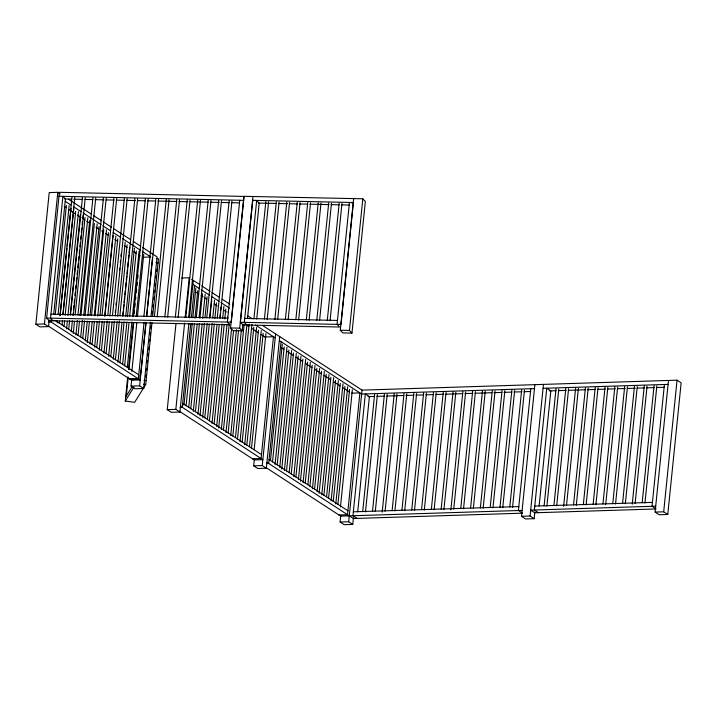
<?xml version="1.0" encoding="UTF-8"?>
<svg xmlns="http://www.w3.org/2000/svg" width="717" height="717" viewBox="0 0 717 717"><rect width="100%" height="100%" fill="white"/><g stroke="black" fill="none" stroke-linecap="round" stroke-linejoin="round"><path stroke-width="1.08" d="M49.195 319.97L48.514 326.611L39.937 326.88L35.85 324.227L49.222 192.595L57.799 192.317L60.255 193.913M48.514 326.611L44.427 323.95L57.799 192.317M46.614 318.052L59.386 192.317L244.058 196.422L231.286 322.157L46.614 318.052L49.114 320.714L140.093 379.947L145.945 322.363M51.095 319.639L50.871 321.852L48.72 321.924M53.721 314.163L65.417 198.994L62.917 196.333L50.54 318.142L53.049 320.804M55.254 314.754L66.367 205.313M57.235 322.811L57.459 320.598M58.131 313.965L69.137 205.627M59.968 315.614L71.987 197.327M59.359 323.322L59.583 321.108M60.147 315.579L63.401 283.52M63.625 281.306L66.995 248.145M67.219 245.931L68.456 233.769M68.68 231.564L71.037 208.342M62.863 314.772L74.765 197.587M62.02 324.747L62.469 320.32M63.033 314.79L73.806 208.665M64.028 326.352L64.593 320.831M65.157 315.301L75.706 211.381M66.582 328.888L67.362 321.144M67.927 315.623L78.485 211.703M68.707 329.39L69.603 320.553M70.167 315.023L80.385 214.419M70.562 314.745L82.464 197.56M71.252 331.926L72.372 320.866M72.937 315.337L73.161 313.132M73.492 309.816L73.95 305.388M74.174 303.183L74.505 299.867M74.953 295.44L75.294 292.124M75.626 288.808L75.966 285.491M76.414 281.073L76.755 277.757M77.086 274.441L77.427 271.125M77.768 267.808L78.216 263.381M78.547 260.065L78.888 256.749M79.22 253.433L79.56 250.116M79.901 246.8L80.349 242.382M80.68 239.066L81.021 235.75M81.353 232.433L81.81 228.006M82.141 224.69L82.482 221.374M82.814 218.058L83.154 214.742M73.34 315.005L85.242 197.82M73.259 333.539L74.496 321.377M75.168 314.745L85.054 217.457M75.921 334.964L77.382 320.589M77.947 315.059L87.824 217.78M78.045 335.466L79.506 321.099M80.071 315.57L89.724 220.495M81.039 314.978L92.941 197.793M80.707 336.891L82.392 320.311M83.817 315.238L95.719 198.053M82.715 338.505L84.516 320.813M85.081 315.292L94.402 223.534M85.269 341.032L87.286 321.135M87.85 315.605L97.171 223.856M87.277 342.645L89.41 321.646M90.082 315.014L99.071 226.572M91.516 315.211L103.418 198.026M89.939 344.07L92.179 321.96M94.294 315.471L106.197 198.286M92.063 344.581L94.42 321.359M94.985 315.838L103.741 229.61M94.608 347.109L97.189 321.682M97.754 316.152L106.51 229.924M96.732 347.62L99.43 321.082M99.995 315.561L108.41 232.649M101.993 315.444L113.895 198.259M99.278 350.147L102.199 321.404M104.781 315.704L116.683 198.519M101.411 350.649L104.324 321.906M104.888 316.385L113.089 235.678M103.956 353.185L107.209 321.126M107.774 315.597L115.858 236.001M106.08 353.687L109.334 321.628M109.898 316.107L117.758 238.716M112.47 315.677L124.382 198.492M108.626 356.224L112.103 321.951M110.75 356.725L114.344 321.35M115.24 312.504L115.464 310.3M116.029 304.77L116.253 302.556M119.506 270.497L119.73 268.292M120.295 262.763L120.519 260.549M120.967 256.13L121.191 253.917M115.258 315.937L127.16 198.752M113.295 359.262L117.113 321.673M117.678 316.143L125.197 242.077M115.419 359.764L119.354 321.073M119.909 315.543L127.097 244.793M117.964 362.3L122.007 322.498M122.688 315.865L123.136 311.447M123.36 309.233L123.808 304.815M124.032 302.601L124.597 297.071M124.821 294.857L125.269 290.439M125.493 288.225L126.049 282.704M126.282 280.49L126.73 276.072M126.954 273.858L127.402 269.431M127.626 267.226L128.191 261.696M128.415 259.482L128.863 255.064M129.087 252.85L129.643 247.329M122.957 315.91L134.859 198.726M119.972 362.802L124.122 321.906M125.735 316.17L137.637 198.985M122.625 364.236L126.891 322.22M127.456 316.699L134.42 248.154M124.641 365.84L129.024 322.731M129.696 316.098L136.32 250.869M127.303 367.265L131.901 321.942M132.466 316.412L139.089 251.192M133.434 316.143L145.336 198.959M151.968 322.767L145.703 384.527L134.662 402.309L125.269 401.027L127.698 377.088M128.486 369.3L133.237 322.596M134.142 313.696L134.473 310.362M134.814 307.028L135.155 303.685M135.603 299.24L135.836 297.017M136.284 292.572L136.624 289.229M136.965 285.895L137.305 282.561M137.736 278.241L138.04 275.292M126.291 396.098L128.209 377.187M129.006 369.407L133.747 322.695M136.212 316.403L148.114 199.218M131.856 371.415L136.804 322.767M137.476 316.134L143.758 254.23M150.445 322.13L143.705 388.497L135.128 388.766L131.041 386.105L131.713 379.472M143.911 316.376L155.813 199.192M144.072 322.336L138.336 378.809L129.759 379.078M146.618 315.722L149.315 289.148M149.539 286.934L151.448 268.104M151.681 265.89L152.461 258.138M143.705 388.497L139.618 385.836L146.026 322.784M146.689 316.636L158.591 199.451M151.009 316.591L157.077 256.865L142.656 247.49M145.927 377.151L146.151 374.928M146.6 370.483L146.833 368.26M147.397 362.694L147.621 360.472M148.069 356.026L148.294 353.804M148.751 349.349L148.975 347.127M149.539 341.57L149.763 339.347M150.22 334.893L150.445 332.67M150.893 328.225L151.126 326.002M152.363 313.768L152.587 311.545M153.044 307.091L153.268 304.868M153.832 299.312L154.056 297.089M154.513 292.635L154.738 290.412M155.186 285.966L155.41 283.744M155.974 278.178L156.207 275.955M156.656 271.51L156.88 269.287M152.649 316.098L158.475 258.792L156.387 258.505M154.388 316.609L166.29 199.425M157.166 316.869L169.069 199.685M164.865 316.842L176.767 199.658M167.644 317.102L179.546 199.918M175.342 317.075L187.245 199.891M188.903 323.546L179.913 412.033L171.327 412.302L167.24 409.649L176.006 323.367M178.121 317.335L190.023 200.151M179.913 412.033L175.826 409.38L184.592 323.098M185.147 317.568L189.198 277.748L181.688 277.981M185.82 317.308L197.722 200.124M188.598 317.568L200.5 200.384M189.458 318.007L193.285 280.401M190.695 324.227L182.261 407.283L180.119 407.346M191.376 317.586L194.639 285.474M183.955 405.195L192.264 323.394M192.828 317.864L195.858 288.019M186.079 405.705L194.388 323.896M194.952 318.366L197.758 290.735M196.297 317.541L208.199 200.357M188.741 407.131L197.166 324.218M199.084 317.801L210.986 200.617M190.758 408.744L199.398 323.618M199.962 318.088L202.436 293.773M193.303 411.271L202.167 323.941M202.732 318.411L205.205 294.087M195.427 411.782L204.408 323.34M204.972 317.81L207.105 296.811M206.774 317.774L218.685 200.59M197.973 414.309L207.177 323.663M209.561 318.034L221.463 200.85M199.989 415.923L209.301 324.165M209.982 317.532L211.775 299.84M202.642 417.348L212.187 323.376M212.752 317.855L214.544 300.163M204.766 417.85L214.311 323.887M214.876 318.357L216.444 302.879M217.26 318.007L229.162 200.823M207.428 419.275L217.081 324.209M209.445 420.888L219.214 324.711M219.994 316.977L220.334 313.661M220.675 310.344L221.006 307.028M220.038 318.267L231.941 201.083M211.99 423.424L222.091 323.923M222.655 318.402L223.892 306.24M214.114 423.926L224.215 324.434M224.78 318.904L225.792 308.955M216.659 426.463L226.993 324.756M227.549 319.226L227.773 317.013M228.221 312.594L228.562 309.278M239.738 200.267L227.361 322.076L229.861 324.738L49.114 320.714M218.676 428.067L229.225 324.156M242.902 324.183L242.229 330.824L233.061 330.627L230.542 327.956L243.914 196.324L362.82 198.788L365.338 201.459L351.966 333.091L342.807 332.885L340.279 330.223L353.651 198.591M221.329 429.492L231.546 328.897M223.453 430.003L233.563 330.51M225.998 432.53L236.449 329.721M228.131 433.041L238.573 330.232M242.229 330.824L239.711 328.162L252.967 196.404M240.374 322.265L340.996 324.451L353.364 202.642L349.439 202.553L337.071 324.362L339.589 327.024L242.893 324.926L240.374 322.265L252.751 200.455L256.677 200.536L259.195 203.207L247.499 318.366M230.677 435.569L241.342 330.546M232.801 436.079L244.138 324.425M256.677 200.536L244.309 322.345L246.827 325.007M235.463 437.504L246.908 324.738M237.47 439.118L249.149 324.147M240.016 441.645L251.918 324.46M253.926 318.823L265.837 201.638M242.14 442.147L253.818 327.176M256.713 319.083L268.615 201.898M244.694 444.683L256.596 327.499M246.818 445.185L258.496 330.214M249.471 446.61L261.266 330.537M264.412 319.056L276.314 201.871M251.488 448.224L263.166 333.253M267.19 319.316L279.092 202.131M254.15 449.649L265.935 333.575M279.711 336.596L266.339 468.228L257.762 468.497L253.675 465.835L254.347 459.203M274.889 319.289L286.791 202.104M266.339 468.228L262.252 465.566L275.624 333.934M277.667 319.549L289.569 202.364M281.064 341.659L268.687 463.469L266.545 463.541M270.497 460.278L282.292 344.205M285.366 319.522L297.268 202.337M272.514 461.891L284.192 346.92M288.144 319.782L300.047 202.597M275.059 464.428L286.961 347.243M277.183 464.93L288.861 349.959M279.729 467.466L291.631 350.281M295.843 319.755L307.745 202.57M281.745 469.07L293.531 352.997M298.622 320.015L310.524 202.83M284.398 470.495L296.3 353.32M286.522 471.006L298.2 356.035M289.184 472.431L300.979 356.358M306.32 319.988L318.223 202.803M291.201 474.045L302.879 359.074M309.099 320.248L321.001 203.063M293.746 476.572L305.648 359.387M295.87 477.083L307.548 362.112M298.415 479.61L310.318 362.426M300.432 481.224L312.218 365.15M316.797 320.221L328.7 203.036M303.085 482.649L314.987 365.464M319.576 320.481L331.478 203.296M305.209 483.15L316.887 368.18M307.871 484.575L319.665 368.502M309.887 486.189L321.566 371.218M327.275 320.454L339.177 203.27M312.433 488.725L324.335 371.54M330.053 320.714L341.955 203.529M314.557 489.227L326.235 374.256M317.102 491.763L329.004 374.579M319.119 493.368L330.904 377.294M321.772 494.793L333.674 377.617M323.896 495.304L335.574 380.333M326.558 496.729L338.352 380.655M328.574 498.342L340.252 383.371M331.12 500.869L343.022 383.694M351.966 333.091L349.448 330.42L362.82 198.788M333.244 501.38L344.922 386.409M335.789 503.908L347.691 386.723M337.913 504.418L349.591 389.448M340.458 506.946L352.361 389.761M353.445 517.773L352.764 524.414L344.187 524.683L340.1 522.03L340.772 515.389M352.764 524.414L348.677 521.752L362.049 390.12L262.521 325.419M357.72 511.759L369.416 396.591L365.329 393.938L352.952 515.747L357.039 518.4M362.703 511.606L374.606 394.431M365.473 511.929L377.375 394.744M372.508 511.302L384.411 394.117M375.278 511.615L387.189 394.44M382.206 512.09L394.216 393.803M385.092 511.311L396.994 394.126M392.118 510.683L404.029 393.499M394.897 510.997L406.799 393.821M401.932 510.37L413.834 393.185M404.702 510.692L416.604 393.508M411.737 510.056L423.639 392.88M414.507 510.379L426.409 393.194M421.542 509.751L433.444 392.566M424.312 510.074L436.214 392.889M431.347 509.437L443.249 392.262M434.117 509.76L446.019 392.575M441.152 509.133L453.054 391.948M443.922 509.446L455.824 392.271M450.85 509.93L462.859 391.634M453.727 509.142L465.629 391.957M460.762 508.514L472.664 391.33M463.532 508.828L475.434 391.652M470.567 508.201L482.469 391.016M473.337 508.523L485.239 391.339M480.372 507.896L492.274 390.711M483.15 508.21L495.053 391.034M490.177 507.582L502.088 390.398M492.955 507.905L504.858 390.72M499.991 507.269L511.893 390.093M502.76 507.591L514.663 390.406M509.796 506.964L521.698 389.779M512.565 507.286L524.468 390.102M530.804 388.713L518.427 510.522L522.514 513.175L353.364 518.516L266.939 462.331M534.846 512.046L534.174 518.687L525.597 518.956L521.51 516.294L534.882 384.662M534.174 518.687L530.087 516.025L543.459 384.393M539.121 506.032L550.826 390.864L546.739 388.211L534.362 510.011L538.449 512.673M544.113 505.879L556.016 388.695M546.883 506.202L558.785 389.017M553.918 505.566L565.821 388.39M556.688 505.888L568.59 388.704M563.616 506.363L575.626 388.076M566.493 505.575L578.395 388.399M573.528 504.947L585.431 387.772M576.298 505.27L588.2 388.085M583.333 504.643L595.235 387.458M586.112 504.956L598.014 387.78M593.138 504.329L605.049 387.144M595.917 504.651L607.819 387.467M602.952 504.024L614.854 386.839M605.722 504.338L617.624 387.162M612.757 503.71L624.659 386.526M615.527 504.033L627.429 386.848M622.562 503.397L634.464 386.221M625.332 503.719L637.234 386.535M632.251 504.194L644.269 385.907M635.137 503.415L647.039 386.23M642.172 502.778L654.074 385.603M644.942 503.101L656.844 385.916M664.408 384.491L652.031 506.301L655.302 508.425M362.049 390.12L677.063 380.171L681.15 382.833L667.778 514.465L659.201 514.734L655.114 512.072L668.486 380.449M667.778 514.465L663.691 511.804L677.063 380.171M157.444 263.722L158.072 262.718L155.983 262.431M125.663 397.101L132.062 386.813M125.269 401.027L133.98 386.992M143.203 257.242L150.713 257M35.85 324.227L44.427 323.95M264.887 336.999L273.473 336.721L261.096 458.53L252.518 458.808M130.028 379.168L138.614 378.899L139.008 374.973L55.003 320.356M140.093 379.947L131.516 380.216L48.819 326.378M131.041 386.105L139.618 385.836M351.321 393.185L359.898 392.916L347.53 514.725L338.944 514.994M534.479 388.596L361.655 394.054L279.307 340.521M543.056 388.327L668.083 384.375M367.964 396.644L374.659 396.429M376.891 396.358L384.697 396.116M386.92 396.044L403.653 395.515M405.876 395.443L413.682 395.192M415.914 395.13L423.72 394.879M425.952 394.807L433.758 394.565M435.981 394.493L443.787 394.242M446.019 394.171L462.743 393.651M464.974 393.579L472.781 393.328M475.012 393.257L491.737 392.728M493.968 392.665L501.775 392.414M503.997 392.342L511.804 392.1M514.035 392.029L521.842 391.778M524.073 391.706L530.759 391.5M549.383 390.908L556.078 390.702M558.31 390.631L566.125 390.38M568.357 390.308L585.099 389.779M587.331 389.707L595.146 389.465M597.378 389.394L605.193 389.152M607.424 389.08L615.24 388.829M617.471 388.757L625.287 388.515M627.518 388.444L635.334 388.193M637.565 388.121L644.26 387.915M646.492 387.843L654.307 387.592M656.539 387.53L664.354 387.279M167.24 409.649L175.826 409.38M253.675 465.835L262.252 465.566M353.356 511.813L518.83 506.587M534.765 506.085L652.434 502.366M522.101 510.405L340.7 516.132L266.679 468.013M655.714 506.184L530.688 510.128L534.774 512.789L656.118 508.953M340.1 522.03L348.677 521.752M521.51 516.294L530.087 516.025M655.114 512.072L663.691 511.804M252.563 200.33L353.257 202.526M58.982 196.243L243.663 200.348M258.443 203.072L276.341 203.458M278.581 203.511L287.526 203.7M289.767 203.753L297.6 203.924M299.831 203.969L307.665 204.139M309.905 204.193L328.924 204.605M331.164 204.65L338.989 204.82M341.229 204.874L349.062 205.044M64.844 198.985L71.566 199.129M73.797 199.183L82.76 199.38M84.991 199.434L92.825 199.604M95.065 199.658L104.019 199.855M106.259 199.909L114.093 200.079M116.333 200.124L124.166 200.303M126.407 200.348L135.361 200.554M137.601 200.599L145.434 200.778M147.675 200.823L155.508 201.002M157.749 201.047L176.776 201.468M179.008 201.522L187.962 201.719M190.202 201.773L208.109 202.167M210.35 202.221L219.303 202.418M221.544 202.472L229.377 202.642M231.618 202.696L239.451 202.866M244.703 318.42L337.465 320.436M50.943 314.207L227.764 318.142M230.542 327.956L239.711 328.162M340.279 330.223L349.448 330.42M144.009 380.315L146.098 380.593M143.615 384.24L145.703 384.527M68.465 199.254L91.005 213.908M93.819 215.736L101.33 220.621M103.212 221.849L111.664 227.343M113.546 228.562L130.449 239.55M133.263 241.387L140.783 246.272M191.645 279.343L199.828 284.658M201.701 285.877L210.126 291.353M211.999 292.572L219.483 297.438M222.288 299.258L229.772 304.125M247.553 315.686L252.232 318.724M65.247 201.352L70.884 205.017M73.699 206.846L81.209 211.73M83.091 212.949L100.936 224.555M102.809 225.774L110.328 230.659M113.143 232.487L120.653 237.372M122.535 238.6L140.38 250.197M142.262 251.416L149.772 256.301M192.882 284.335L199.434 288.592M201.307 289.802L209.722 295.279M211.596 296.497L219.079 301.364M220.953 302.583L229.377 308.059M255.575 325.088L275.22 337.859M64.18 206.505L66.054 207.724M68.877 209.561L75.446 213.836M77.328 215.055L81.084 217.493M82.966 218.721L84.839 219.94M86.721 221.159L89.535 222.996M96.114 227.262L98.928 229.099M101.742 230.928L103.624 232.156M105.507 233.375L108.321 235.203M114.89 239.478L117.713 241.306M124.283 245.581L127.106 247.419M133.676 251.694L136.499 253.522M138.372 254.741L140.254 255.96M195.535 291.9L198.34 293.728M201.145 295.556L203.019 296.766M204.892 297.985L206.756 299.204M214.249 304.071L217.054 305.89M223.605 310.156L226.411 311.976M246.056 324.756L248.862 326.576M251.676 328.404L258.219 332.661M261.033 334.481L265.711 337.528M281.019 347.485L283.833 349.304M286.639 351.133L293.19 355.39M295.996 357.218L302.547 361.476M305.352 363.304L311.904 367.561M314.709 369.38L321.261 373.638M324.066 375.466L330.618 379.723M333.423 381.552L339.975 385.809M342.78 387.637L349.331 391.894M182.665 403.348L261.499 454.605M269.09 459.543L347.924 510.791M180.514 406.145L262.852 459.669L254.266 459.947L179.313 411.208"/></g></svg>
